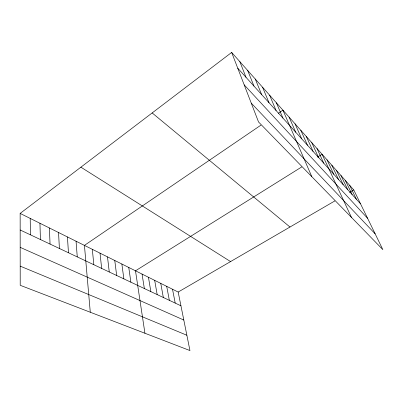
<?xml version="1.0" encoding="UTF-8"?>
<svg xmlns="http://www.w3.org/2000/svg" width="403" height="403" viewBox="0 0 403 403"><rect width="100%" height="100%" fill="white"/><g stroke="black" fill="none" stroke-linecap="round" stroke-linejoin="round"><path stroke-width="0.6" d="M20.15 213.409L178.176 292.049L189.949 350.56L20.21 285.299L20.15 213.409L231.654 52.44L353.769 189.924L382.85 249.628L258.53 121.958L231.654 52.44M260.953 125.132L84.434 245.397L90.282 312.239M278.387 113.253L282.926 110.16L311.816 176.68M301.731 166.938L135.494 270.811L144.934 333.251M317.453 157.115L322.068 154.233L351.426 217.358M178.176 292.049L334.873 200.916M349.537 192.382L353.769 189.924M20.195 266.136L186.866 335.246M20.18 247.351L183.808 320.037M20.165 229.982L180.942 305.796M80.887 167.185L230.561 261.582M152.163 112.941L289.979 227.025M251.245 103.113L375.173 233.866M244.193 84.862L367.591 218.305M237.74 68.183L360.539 203.827M349.613 185.244L356.393 199.248M345.341 180.438L352.131 194.538M340.953 175.496L347.749 189.692M336.434 170.409L343.23 184.705M331.785 165.175L338.58 179.572M326.999 159.784L333.795 174.282M316.99 148.516L323.765 163.205M311.751 142.617L318.516 157.407M306.345 136.531L313.096 151.417M300.774 130.255L307.494 145.231M295.016 123.776L301.711 138.844M289.072 117.082L295.731 132.239M276.372 102.785L282.946 118.114M269.587 95.148L276.105 110.558M262.555 87.229L269.008 102.72M255.26 79.013L261.638 94.579M247.689 70.49L253.981 86.121M239.825 61.639L246.021 77.331M172.514 289.228L175.214 303.096M166.711 286.342L169.341 300.326M160.772 283.39L163.326 297.49M154.687 280.357L157.165 294.583M148.45 277.254L150.843 291.601M142.052 274.075L144.355 288.543M128.769 267.461L130.874 282.186M121.862 264.025L123.862 278.881M114.774 260.499L116.658 275.486M107.495 256.877L109.263 271.995M100.02 253.155L101.657 268.408M92.332 249.331L93.834 264.721M76.056 241.231L77.26 256.902M67.432 236.939L68.465 252.757M58.546 232.521L59.402 248.485M49.393 227.962L50.053 244.077M39.947 223.262L40.411 239.528M30.205 218.416L30.452 234.833"/></g></svg>
